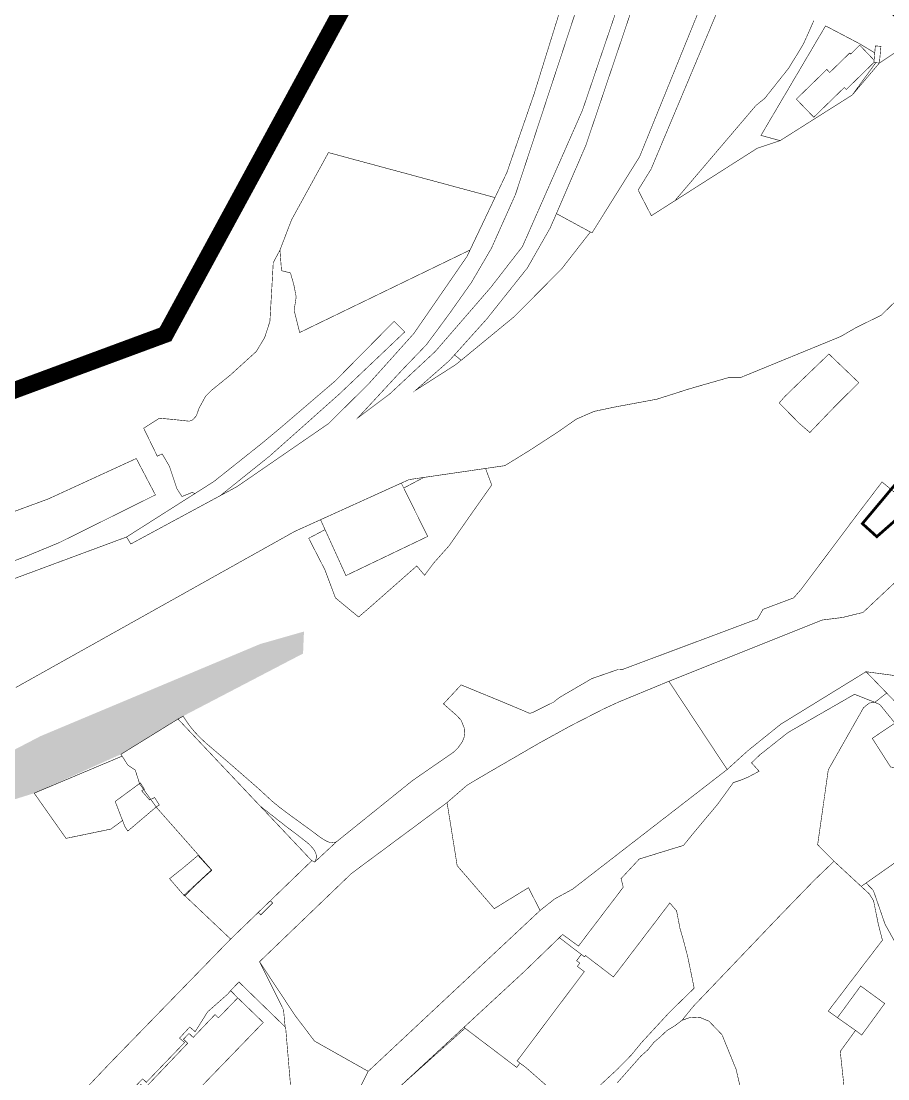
# Model space of a CAD drawing. Header units: millimetres. Extents: x 21689 to 31331, y 37531 to 43751.
# Drawn here: x 24035.4 to 24347, y 39935.3 to 40315.5 of the extents above; entities that cross this region are included whole.
import ezdxf

# ---------------------------------------------------------------- set-up
doc = ezdxf.new("R2010")
doc.units = ezdxf.units.MM
for name, pattern in [('DASHEDX2', [1.5, 1, -0.5]), ('g5_084', [0.4, 0.2, -0.2]), ('МЕЖА', [4, 1, -1, 1, -1])]:
    doc.linetypes.add(name, pattern=pattern)
for name, color, linetype, lineweight in [('0 . 11 - границы ДМ проект', 10, 'МЕЖА', 0), ('00 Разраб границы', 5, 'g5_084', 50), ('CONTUR', 150, 'Continuous', 9)]:
    doc.layers.add(name, color=color, linetype=linetype, lineweight=lineweight)
doc.layers.add('00 Дороги', color=252, linetype='Continuous', lineweight=9, transparency=0.2)
doc.layers.add('00 Природный ландшафт', color=81, linetype='Continuous', lineweight=9, true_color=0xa9da90, transparency=0.4)

# ---------------------------------------------------------------- blocks, each defined once
blk = doc.blocks.new('участки все')
at = {"layer": 'CONTUR', "const_width": 0.2}
for points in [[(1465.65, 2575.04), (1457.92, 2567.48), (1448.76, 2562.97), (1443.25, 2559.79), (1407.25, 2545.04), (1402.8, 2544.99), (1389.02, 2541.04), (1377.25, 2537.29), (1361.84, 2534.42), (1354.71, 2532.91), (1348.32, 2530.15), (1341.68, 2525.52), (1331.28, 2518.75), (1322.56, 2513.39), (1315.64, 2512.39), (1293.45, 2509.16), (1288.15, 2508.39), (1247, 2489.74), (1146.75, 2433.64)], [(1145.15, 2472.39), (1186.55, 2487.74), (1188.11, 2485.25), (1226.25, 2505.84), (1259.15, 2528.49), (1273.56, 2542.74), (1289.85, 2560.89), (1309, 2588.65), (1323.3, 2618.74), (1333.1, 2647.04), (1354.48, 2715.8)], [(1360.33, 2713.87), (1326.4, 2610.89), (1317.75, 2591.54), (1310.56, 2579.24), (1302.65, 2568.04), (1294.4, 2556.89), (1285.7, 2547.84), (1269.7, 2530.55), (1281.15, 2539.14), (1297.61, 2554.49), (1317.46, 2577.4), (1328.9, 2592.14), (1350.5, 2641.19), (1372.72, 2706.5)], [(1379.75, 2711.6), (1351.7, 2628.54), (1338.91, 2598.89), (1330.66, 2584.45), (1316.1, 2566.15), (1302.61, 2551.14), (1290.5, 2540.49), (1305, 2549.75), (1326, 2567), (1343, 2584.15), (1353.32, 2597.38), (1353.91, 2597.06), (1371.05, 2624.5), (1395.11, 2683.74)], [(1400.95, 2681.39), (1375.15, 2619.99), (1370.5, 2612.45), (1375.25, 2603.24), (1413.31, 2627.49), (1421.56, 2630.24), (1447.5, 2646.65), (1457.25, 2658.14), (1471.15, 2667.3), (1470.75, 2670.44), (1495.7, 2698.94)], [(1433.66, 2673.35), (1431.25, 2667.9), (1429.93, 2665.03), (1427.9, 2661.62), (1424.56, 2656.2), (1416.02, 2645.43), (1412.87, 2642.89), (1383.7, 2608.62), (1375.25, 2603.24), (1370.5, 2612.45), (1375.15, 2619.99), (1400.95, 2681.39)], [(1395.11, 2683.74), (1371.05, 2624.5), (1353.91, 2597.06), (1353.91, 2597.06), (1341.11, 2604.01), (1351.7, 2628.54), (1379.75, 2711.6)], [(1171.13, 2288.62), (1180.38, 2298.37), (1223.98, 2343.21), (1233.93, 2352.8), (1234.83, 2351.93), (1239.12, 2356.2), (1238.25, 2356.98), (1253.16, 2371.37), (1254.32, 2370.99), (1262.01, 2378.16), (1289.33, 2400.16), (1304.08, 2410.35), (1305.58, 2411.77), (1307.29, 2414.13), (1307.88, 2415.6), (1308.19, 2417.12), (1308.08, 2418.86), (1306.84, 2421.89), (1305.16, 2423.68), (1300.51, 2427.76), (1306.86, 2434.58), (1320.63, 2428.92), (1329.35, 2425.28), (1331.13, 2424.48), (1331.65, 2424.38), (1332.63, 2424.7), (1340.1, 2428.39), (1342.17, 2430.04), (1353.86, 2436.86), (1363.27, 2440.11), (1365.03, 2440.18), (1413.42, 2458.31), (1415.42, 2461.76), (1426.41, 2465.87), (1429.2, 2469.04), (1447.26, 2493.18), (1458.2, 2507.54), (1467.92, 2499.44)], [(1477.76, 2485.43), (1451.35, 2460.63), (1443.94, 2458.81), (1436.72, 2457.91), (1381.55, 2435.88), (1363.26, 2428.33), (1357.82, 2425.81), (1346.07, 2419.79), (1334.91, 2413.65), (1316.32, 2402.86), (1311.91, 2400.27), (1308.99, 2398.51), (1301.77, 2392.26), (1267.43, 2366.8), (1234.37, 2335.06), (1243.01, 2317.76), (1243.58, 2311.64), (1226.97, 2327.79), (1223.98, 2324.68), (1223.07, 2323.55), (1215.69, 2317.03), (1215.69, 2317.03), (1211.23, 2309.91), (1209.29, 2311.6), (1205.61, 2307.6), (1207.43, 2306.04), (1193.68, 2291.73), (1192.35, 2292.99), (1188.87, 2289.32)], [(1262.8, 2274.6), (1273.45, 2295.67), (1335.26, 2353.5), (1335.26, 2353.5), (1340.48, 2357.64), (1346.87, 2361.11), (1402.51, 2404.17), (1409.92, 2410.9), (1421.79, 2420.46), (1452.45, 2439.32), (1459.86, 2431.66), (1455.61, 2428.32), (1448.29, 2431.21), (1424.43, 2417.49), (1414.28, 2409.46), (1411.27, 2406.57), (1414, 2403.55), (1410.06, 2401.45), (1407.5, 2400.38), (1404.73, 2399.46), (1399.12, 2391.74), (1389.86, 2380.66), (1386.81, 2376.87), (1379.34, 2374.6), (1370.91, 2371.98), (1364.36, 2364.94), (1365.15, 2361.86), (1363.25, 2359.35), (1349.05, 2340.7), (1343.35, 2344.86), (1329.63, 2331.6), (1284.23, 2289.63)], [(1407.93, 2286.8), (1405.74, 2296.33), (1400.67, 2308.8), (1395.98, 2313.69), (1392.95, 2314.95), (1389.6, 2315.14), (1386.29, 2314.03), (1390.39, 2319.08), (1421.33, 2351.47), (1433.76, 2364.3), (1440.93, 2371.19), (1453.61, 2359.45), (1455.14, 2357.01), (1456.85, 2348.57), (1458.33, 2342.81), (1451.76, 2334.24), (1438.85, 2317.31), (1443.52, 2313.99), (1448.66, 2310.37), (1443.17, 2302.83), (1444.74, 2288.21)], [(1338.84, 2289.41), (1330.4, 2296.81), (1327, 2299.43), (1327, 2299.43), (1350.97, 2331.28), (1351.15, 2331.52), (1348.64, 2333.42), (1349.52, 2334.58), (1348.38, 2335.44), (1350.07, 2337.69), (1351.22, 2336.83), (1351.56, 2337.29), (1356.88, 2333.22), (1361.62, 2329.6), (1381.9, 2356.2), (1384.33, 2353.32), (1385.55, 2347.02), (1386.74, 2342.94), (1388.3, 2336.97), (1390.65, 2325.56), (1381.89, 2317.03), (1371.8, 2306.09), (1367.98, 2301.46), (1363.13, 2296.51), (1355.69, 2289.6)], [(1363, 2291.54), (1371.54, 2301.21), (1374.01, 2303.39), (1376.15, 2306.07), (1378.56, 2308.14), (1380.84, 2310.32), (1383.68, 2312.04), (1386.29, 2314.03), (1389.6, 2315.14), (1392.95, 2314.95), (1395.98, 2313.69), (1400.67, 2308.8), (1405.74, 2296.33), (1407.93, 2286.8)]]:
    blk.add_lwpolyline(points, dxfattribs=at)
for points in [[(1437.89, 2671.49), (1414.66, 2632.11), (1421.56, 2630.24), (1447.5, 2646.65), (1455.96, 2658.26), (1455.27, 2658.32), (1445.33, 2648.61), (1444.62, 2649.33), (1433.66, 2638.65), (1427.37, 2645.15), (1438.33, 2655.81), (1439.38, 2654.73), (1446.57, 2661.73), (1446.92, 2661.37), (1450.17, 2664.54), (1455.34, 2659.14), (1455.57, 2661.77), (1450.29, 2664.98), (1437.89, 2671.49)], [(1450.17, 2664.54), (1446.92, 2661.37), (1446.57, 2661.73), (1439.38, 2654.73), (1438.33, 2655.81), (1427.37, 2645.15), (1433.66, 2638.65), (1444.62, 2649.33), (1445.33, 2648.61), (1455.27, 2658.32), (1455.34, 2659.14), (1450.17, 2664.54)], [(1455.79, 2664.3), (1457.79, 2664.12), (1457.25, 2658.14), (1455.27, 2658.32), (1455.79, 2664.3)], [(1259.16, 2625.94), (1319.03, 2609.77), (1310.05, 2590.91), (1248.8, 2561.25), (1246.82, 2569.23), (1247.56, 2574.05), (1246.7, 2578.48), (1245.49, 2582.69), (1242.28, 2583.48), (1241.72, 2590.89), (1245.89, 2601.77), (1259.16, 2625.94)], [(1316.1, 2566.15), (1330.66, 2584.45), (1338.91, 2598.89), (1341.11, 2604.01), (1353.32, 2597.38), (1343, 2584.15), (1326, 2567), (1306.89, 2551.28), (1304.46, 2553.21), (1316.1, 2566.15)], [(1236.24, 2559.51), (1237.05, 2562.01), (1238.11, 2565.27), (1238.49, 2571.89), (1238.81, 2577.44), (1239.31, 2586.38), (1241.72, 2590.89), (1242.28, 2583.48), (1245.49, 2582.69), (1246.7, 2578.48), (1247.56, 2574.05), (1246.82, 2569.23), (1248.8, 2561.25), (1310.05, 2590.91), (1309, 2588.65), (1289.85, 2560.89), (1273.56, 2542.74), (1259.15, 2528.49), (1226.25, 2505.84), (1220.28, 2502.62), (1238.02, 2516.84), (1243.85, 2522.03), (1262.99, 2539.06), (1286.6, 2561.48), (1282.79, 2565.3), (1261.56, 2543.82), (1241.6, 2526.72), (1235.43, 2521.58), (1217.95, 2507.68), (1211.17, 2503.37), (1210.16, 2503.78), (1206.49, 2502.31), (1204.66, 2505.11), (1202.01, 2513.13), (1199.36, 2517.62), (1197.61, 2516.81), (1192.73, 2526.85), (1198.38, 2530.45), (1203.63, 2529.97), (1209.13, 2529.37), (1210.39, 2529.89), (1211.67, 2531.31), (1212.62, 2534.02), (1215, 2538.39), (1217.24, 2540.58), (1223.85, 2545.93), (1229.35, 2550.93), (1233.26, 2554.48), (1236.24, 2559.51)], [(1261.56, 2543.82), (1282.79, 2565.3), (1286.6, 2561.48), (1262.99, 2539.06), (1243.85, 2522.03), (1238.02, 2516.84), (1220.28, 2502.62), (1188.11, 2485.25), (1186.55, 2487.74), (1217.95, 2507.68), (1235.43, 2521.58), (1241.6, 2526.72), (1261.56, 2543.82)], [(1421.21, 2535.93), (1423.21, 2538.22), (1427.62, 2542.5), (1439.1, 2553.53), (1449.84, 2543.23), (1445.84, 2539.26), (1441.14, 2534.58), (1432.93, 2526.05), (1432.26, 2525.3), (1428.47, 2528.55), (1421.21, 2535.93)], [(1191.51, 2513.21), (1196.94, 2502.88), (1179.76, 2494.36), (1162.37, 2485.73), (1150.38, 2480.77), (1140.28, 2476.94), (1125.81, 2473.21), (1113.3, 2470.08), (1105.61, 2468.2), (1103.43, 2477.83), (1101.93, 2484.46), (1137.25, 2493.64), (1158.45, 2501.44), (1190.08, 2515.97), (1191.51, 2513.21)], [(1294.83, 2487.95), (1265.44, 2473.88), (1257.94, 2490.4), (1252.06, 2487.29), (1257.89, 2475.94), (1261.66, 2465.87), (1269.99, 2458.99), (1274.34, 2462.72), (1290.92, 2477.35), (1293.72, 2473.99), (1296.95, 2478.33), (1302.57, 2484.65), (1309.38, 2494.41), (1317.85, 2506.43), (1315.64, 2512.39), (1293.45, 2509.16), (1286.23, 2505.35), (1294.83, 2487.95)], [(1285.35, 2507.13), (1294.83, 2487.95), (1265.44, 2473.88), (1256.32, 2493.96), (1285.35, 2507.13)], [(1536.44, 2428.01), (1452.45, 2439.32), (1447.35, 2436.19), (1421.79, 2420.46), (1409.92, 2410.9), (1402.51, 2404.17), (1381.55, 2435.88), (1436.72, 2457.91), (1443.94, 2458.81), (1451.35, 2460.63), (1475.87, 2483.65), (1477.76, 2485.43), (1488.77, 2483.6), (1503.12, 2490.88), (1504.51, 2491.08), (1506.05, 2491.19), (1517.79, 2477.68), (1535.36, 2453.68), (1568.56, 2408.25), (1568.22, 2407.94), (1570.12, 2404.62), (1560.79, 2397.14), (1536.44, 2428.01)], [(1525.88, 2405.59), (1511.17, 2396.15), (1509.38, 2398.93), (1509.18, 2399.23), (1509.03, 2399.17), (1495, 2393.27), (1483.32, 2405.56), (1477.08, 2412.91), (1466.15, 2423.71), (1463.99, 2427.38), (1452.45, 2439.32), (1536.44, 2428.01), (1560.79, 2397.14), (1555.09, 2392.58), (1542.96, 2401.28), (1537.66, 2406.63), (1531.85, 2409.25), (1525.88, 2405.59)], [(1334.91, 2413.65), (1340.75, 2416.86), (1346.07, 2419.79), (1357.82, 2425.81), (1363.26, 2428.33), (1381.55, 2435.88), (1402.51, 2404.17), (1366.31, 2376.16), (1346.87, 2361.11), (1340.48, 2357.64), (1335.26, 2353.5), (1331.06, 2361.69), (1318.78, 2354.15), (1305.44, 2369.59), (1302.08, 2390.58), (1301.77, 2392.26), (1308.99, 2398.51), (1311.91, 2400.27), (1316.32, 2402.86), (1334.91, 2413.65)], [(1451.54, 2426.38), (1453.57, 2428.03), (1455.42, 2428.38), (1457.39, 2427.53), (1462.85, 2420.83), (1454.67, 2415.37), (1461.26, 2405.09), (1464.38, 2404.44), (1477.08, 2412.91), (1483.32, 2405.56), (1495, 2393.27), (1450.71, 2362.14), (1440.93, 2371.19), (1435.04, 2377.14), (1438.87, 2404.07), (1451.54, 2426.38)], [(1184.56, 2409.64), (1205.07, 2422.31), (1253.16, 2371.37), (1223.98, 2343.21), (1212.85, 2353.75), (1207.29, 2359.01), (1217.11, 2368.11), (1197.41, 2390.44), (1191.27, 2398.98), (1189.7, 2403.95), (1186.99, 2405.8), (1184.56, 2409.64)], [(1205.07, 2422.31), (1206.89, 2423.35), (1208.11, 2421.5), (1209.6, 2419.44), (1211.21, 2417.51), (1212.84, 2415.79), (1214.99, 2413.76), (1218.45, 2410.81), (1223.01, 2406.9), (1233.92, 2397.38), (1238.92, 2392.77), (1241.33, 2390.78), (1243.73, 2388.94), (1251.83, 2383.05), (1256.16, 2379.84), (1257.68, 2378.85), (1258.58, 2378.36), (1259.31, 2378.07), (1259.91, 2377.94), (1260.51, 2377.89), (1261.12, 2377.93), (1261.74, 2378.06), (1262.01, 2378.16), (1254.32, 2370.99), (1254.51, 2371.45), (1254.69, 2371.98), (1254.79, 2372.51), (1254.81, 2373.13), (1254.7, 2373.79), (1254.45, 2374.44), (1254.16, 2374.98), (1253.62, 2375.76), (1252.82, 2376.66), (1252.09, 2377.38), (1251.21, 2378.15), (1248.32, 2380.38), (1244.05, 2383.62), (1238.9, 2387.65), (1234.54, 2391.08), (1205.07, 2422.31)], [(1185.12, 2385.82), (1180.92, 2382.75), (1164.81, 2379.41), (1153.36, 2395.66), (1184.98, 2408.97), (1186.99, 2405.8), (1189.7, 2403.95), (1191.24, 2399.1), (1189.01, 2397.49), (1182.49, 2392.67), (1184.77, 2386.74), (1185.12, 2385.82)], [(1182.49, 2392.67), (1189.01, 2397.49), (1191.56, 2399.33), (1192.99, 2397.06), (1191.99, 2396.51), (1194.83, 2393.24), (1196.66, 2394.09), (1198.36, 2391.41), (1197.22, 2390.7), (1187.04, 2382.05), (1186.05, 2383.48), (1184.77, 2386.74), (1182.49, 2392.67)], [(1234.37, 2335.06), (1267.43, 2366.8), (1301.77, 2392.26), (1302.08, 2390.58), (1305.44, 2369.59), (1318.78, 2354.15), (1331.06, 2361.69), (1335.26, 2353.5), (1273.45, 2295.67), (1265.74, 2300.01), (1254.16, 2306.53), (1247.23, 2315.64), (1234.37, 2335.06)], [(1452.47, 2363.37), (1491.43, 2390.75), (1503.62, 2373.73), (1505.76, 2370.32), (1506.79, 2368.12), (1515.87, 2354.34), (1516.87, 2354.25), (1517.7, 2353.73), (1500.5, 2329.7), (1491.47, 2314.65), (1490.61, 2314.73), (1488.57, 2315.16), (1487.43, 2315.67), (1470.03, 2330.63), (1465.36, 2338.38), (1462.87, 2342.09), (1459.26, 2348.59), (1455.07, 2360.69), (1452.47, 2363.37)], [(1212.24, 2373.27), (1217.19, 2367.89), (1213.24, 2364.35), (1207.42, 2358.68), (1202.04, 2364.92), (1206.85, 2368.75), (1212.24, 2373.27)], [(1307.86, 2311.47), (1308.26, 2311.17), (1326.85, 2297.07), (1328.01, 2298.64), (1327, 2299.43), (1350.97, 2331.28), (1351.15, 2331.52), (1348.64, 2333.42), (1349.52, 2334.58), (1348.38, 2335.44), (1350.07, 2337.69), (1342.17, 2343.73), (1329.63, 2331.6), (1307.86, 2311.47)], [(1223.98, 2324.68), (1226.97, 2327.79), (1243.76, 2311.47), (1246.98, 2273.41), (1230.93, 2250.9), (1222.88, 2238.21), (1215.02, 2243.02), (1185.97, 2261.47), (1187.41, 2263.27), (1234.84, 2312.31), (1235.72, 2313.22), (1233.18, 2315.67), (1229.15, 2319.57), (1226.54, 2322.09), (1223.98, 2324.68)], [(1450.5, 2326.35), (1459.14, 2320.04), (1450.89, 2308.72), (1448.66, 2310.37), (1443.52, 2313.99), (1442.17, 2314.95), (1450.5, 2326.35)], [(1178.21, 2272.17), (1187.41, 2263.27), (1234.84, 2312.31), (1235.72, 2313.22), (1233.18, 2315.67), (1229.15, 2319.57), (1226.54, 2322.09), (1225.68, 2321.18), (1219.59, 2314.89), (1218.38, 2316.08), (1210.54, 2307.85), (1209.02, 2309.29), (1207.03, 2307.21), (1208.55, 2305.76), (1193.12, 2289.57), (1191.65, 2290.96), (1189.66, 2288.87), (1191.13, 2287.48), (1183.46, 2279.45), (1184.39, 2278.55), (1178.21, 2272.17)], [(1273.14, 2267.06), (1276.57, 2279.43), (1285.69, 2288.06), (1284.23, 2289.63), (1308.26, 2311.17), (1326.85, 2297.07), (1328.01, 2298.64), (1330.4, 2296.81), (1338.84, 2289.41), (1345.85, 2283.94), (1348.2, 2281.31), (1347.12, 2280.58), (1344.22, 2278.88), (1340.24, 2273.66), (1340.46, 2270.3), (1340.11, 2266.77), (1339.01, 2263.73), (1336.63, 2261.41), (1335.43, 2259.08), (1331.38, 2254.74), (1327.78, 2251.68), (1317.29, 2236.95), (1273.14, 2267.06)]]:
    blk.add_lwpolyline(points, close=True, dxfattribs=at)

msp = doc.modelspace()

# ---------------------------------------------------------------- hatches: boundary and pattern name
at = {"layer": '00 Природный ландшафт', "transparency": 33554585}
h = msp.add_hatch(color=256, dxfattribs=at)
h.dxf.hatch_style = 1
h.paths.add_polyline_path([(24037.92, 39668.87), (24024.1, 39652.43), (24018.69, 39653.87), (23973.44, 39667.89), (23957.8, 39687.07), (23956.08, 39710.69), (23979.97, 39734.82), (23972.78, 39743.02), (23953.74, 39727.29), (23942.84, 39724.43), (23938.35, 39734.37), (23942.61, 39742.61), (23954.68, 39750.13), (23954.28, 39811.51), (23954.15, 39849.08), (23949.7, 39880.22), (23940.06, 39907.69), (23932.45, 39949.4), (23948.67, 40000.96), (23984.95, 40028.61), (24042.32, 40058.49), (24121.4, 40091.65), (24137.11, 40096.12), (24136.77, 40088.21), (24093.63, 40065.71), (24071.37, 40052.04), (24040.11, 40038.01), (24011.96, 40029.21), (23972.07, 39987.72), (23972.38, 39982.89), (23959.12, 39968.65), (23956.35, 39964.18), (23957.05, 39955.74), (23958, 39951.81), (23957.53, 39944.1), (23958.87, 39943.37), (23979.54, 39923.03), (23979.12, 39918.69), (23979.54, 39898.34), (23980.19, 39872.76), (23992.48, 39844.2), (23993.05, 39826.49), (23992.7, 39810.51), (23996.89, 39808.77), (23990.25, 39749.78), (23989.75, 39741.56), (23991.31, 39736.96), (24027.03, 39682.91)])

# ---------------------------------------------------------------- linework, layer by layer
at = {"layer": '0 . 11 - границы ДМ проект', "color": 7, "linetype": 'DASHEDX2', "lineweight": 100, "ltscale": 9, "transparency": 33554687, "const_width": 6, "flags": 128}
msp.add_lwpolyline([(22946.73, 37638.63), (22902.58, 38352.1), (23040.31, 38403.75), (23117.29, 38401.21), (23331.14, 38342.16), (23767.92, 38429.68), (23839.74, 38479.18), (23935.86, 38610.42), (23988.4, 38646.95), (24015.49, 38690.25), (24098.85, 38777.82), (24145.03, 38828.88), (24135.93, 38857.75), (24309.79, 39159.02), (24384.58, 39142.81), (24479.69, 39275.04), (24546.54, 39209.37), (24750.01, 39350.13), (25003.88, 39639.8), (25413.16, 40107.12), (25363.28, 40286.2), (24989.23, 40491.14), (25395.28, 40838.84), (25660.56, 41058.12), (25845.24, 41208.92), (25792.92, 41266.23), (25888.27, 41383.12), (26058.63, 41521.65), (26092.2, 41658.69), (26130.83, 41752.53), (26159.07, 41742.27), (26300.9, 42104.41), (26325.34, 42112.11), (26524.48, 42049.12), (26659.52, 41994.11), (26661.3, 41997.38), (26646.24, 42050.67), (26706.46, 42026.98), (26859.65, 41970.83), (27006.59, 41919.76), (27172.98, 41911.41), (27384.06, 41951.12), (27369.53, 42033.59), (27673.24, 42086.3), (27976.36, 41979.69), (28033.35, 41963.23), (28102.86, 41962.56), (28159.54, 41928.27), (28328.6, 41835.14), (28499.53, 41807.33), (28720.17, 41761.45), (29052.46, 41622.84), (29045.52, 41606.09), (29058.02, 41600.92), (29065.19, 41619.05), (29089.18, 41611.33), (29476.61, 41567.37), (29694.11, 41552.14), (29707.83, 41609), (29818.28, 41584.5), (29941.9, 41545.71), (30079.67, 41531.57), (30099.06, 41598.9), (30133.54, 41631.15), (30187.93, 41657.25), (30321.66, 41749.67), (30401.38, 41749.67), (30509.19, 41676.74), (30617.63, 41749.67), (30608.36, 41787.7), (30599.77, 41907.5), (30613.25, 41930.65), (30611.36, 41954.39), (30596.2, 41953.51), (30593.67, 42010.25), (30597.05, 42063.37), (30605.38, 42235.81), (30665.45, 42236.17), (30657.33, 42284.13), (30610.32, 42363.4), (30625.51, 42373.52), (30633.15, 42373.02), (30649.52, 42377.68), (30654.81, 42423.45), (30716.03, 42430.23), (30760.54, 42567.65), (30765.8, 42586.36), (30791.95, 42710.49), (30846.37, 42699.4), (30866.74, 42759.78), (30939.13, 42753.23), (31030.96, 42735.49), (31057.16, 42750.28), (31131.35, 42919.39), (31178.71, 43049.99), (31223.9, 43155.77), (31261.16, 43239.22), (31200.23, 43266.25), (31159.04, 43264.62), (31092.9, 43324.59), (31030.84, 43397.77), (30974.06, 43434.01), (30837.68, 43448.49), (30812.71, 43443.57), (30797.57, 43373.26), (30670.04, 43084.43), (30627.79, 42979.09), (30572.79, 42815.93), (30581.39, 42739.2), (30580.07, 42670.05), (30572.53, 42633.02), (30553.34, 42565.66), (30547.4, 42556.65), (30525.72, 42505.25), (30514.51, 42510.11), (30479.51, 42425.86), (30461.95, 42345.38), (30464.75, 42236.14), (30403.52, 42231.72), (30362, 42222.3), (30262.37, 42221.19), (30097.98, 42200.41), (30088.95, 42269.89), (30058.49, 42273.9), (30000.91, 42267.83), (30008.93, 42181.88), (29926.02, 42170.86), (29838.04, 42159.36), (29837.12, 42151.42), (29801.62, 42150.52), (29804.08, 42118.48), (29746.29, 42112.77), (29727.01, 42117.61), (29726.77, 42121.26), (29669.99, 42116.48), (29667.12, 42186.75), (29663.62, 42276.82), (29664.83, 42334.2), (29729.67, 42336.19), (29743.29, 42425.8), (29681.45, 42426.64), (29599.85, 42422.04), (29585.29, 42460.05), (29593.55, 42547.9), (29586.23, 42640.93), (29612.42, 42670.26), (29566.57, 42703.24), (29536.55, 42712.38), (29485.13, 42721.11), (29445.22, 42718.94), (29271.87, 42704.28), (29252.91, 42692.41), (29197.95, 42673.04), (29178.85, 42668.77), (29146.59, 42665.68), (29091.04, 42663.1), (29090.12, 42694.39), (29093.43, 42735.41), (29109.46, 42731.74), (29114.94, 42754.25), (29105.61, 42762.57), (29115.3, 42813.46), (29163.59, 42900), (29195.32, 42957.41), (29200.53, 43020.6), (29169.03, 43102.91), (29094.39, 43130.16), (29034.07, 43130.54), (28931.05, 43118.37), (28819.4, 43060.11), (28798.63, 43021.64), (28799.74, 42985.88), (28707.96, 42909.03), (28686.59, 42891.68), (28665.24, 42871.73), (28655.12, 42859.97), (28647.85, 42848.5), (28636.35, 42823.08), (28630.36, 42817.18), (28632.11, 42786.97), (28651.56, 42783.79), (28691.78, 42770.28), (28688.63, 42759.99), (28685.9, 42758.4), (28674.4, 42734.05), (28670.96, 42721.95), (28465.92, 42806.49), (28422.23, 42822.02), (28375.9, 42835.07), (28353.71, 42839.03), (28334.9, 42842.59), (28324.45, 42844.67), (28310.37, 42860.64), (28285.15, 42868.53), (28273.81, 42871.97), (28249.69, 42869.4), (28186.52, 42849.62), (28159.73, 42849.83), (28118.75, 42863.99), (28094.8, 42888.25), (28084.71, 42900.92), (28068.74, 42924.62), (28025.62, 42901.74), (28004.08, 42892.7), (27951.92, 42913.21), (27851.65, 42849.79), (27793.9, 42819.52), (27766.59, 42881.7), (27711.88, 42969.56), (27682.2, 43019.56), (27636.09, 43064.5), (27679.04, 43117.9), (27700.16, 43145.1), (27730.28, 43232.44), (27705.35, 43256.96), (27691.79, 43306.56), (27688.55, 43316.07), (27675.1, 43337.74), (27671.02, 43346.91), (27667.81, 43356.54), (27665.87, 43367.34), (27665.76, 43376.05), (27664.78, 43381.05), (27419.59, 43272.56), (27422.82, 43266.23), (27362.67, 43207.3), (27358.27, 43197.8), (27315.11, 43177.13), (27276.85, 43176.61), (27257.44, 43175.75), (27253.84, 43180.5), (27248.88, 43187.03), (27238.09, 43198.06), (27218.29, 43206.98), (27213.36, 43207.6), (27202.43, 43208.96), (27239.74, 43225.54), (27236.35, 43231.88), (27229.04, 43245.51), (27224.79, 43253.43), (27207.06, 43286.52), (27191.9, 43314.8), (27189.96, 43318.43), (27109.82, 43276.33), (27075.56, 43340.35), (27088.29, 43348.01), (27054.82, 43405.39), (27040.02, 43396.59), (27025.14, 43422.1), (27004.05, 43461.84), (26932.79, 43645.55), (26914.14, 43691.8), (26899.52, 43700.46), (26872.13, 43716.99), (26742.39, 43504.78), (26736.34, 43496.67), (26723.68, 43483.84), (26681.05, 43469.92), (26667.11, 43474.54), (26618.22, 43488.58), (26621.71, 43502.66), (26587.49, 43510.32), (26573.52, 43508.91), (26527.9, 43493.77), (26492.74, 43503.26), (26478.24, 43499.38), (26452.07, 43505.41), (26442.19, 43502.58), (26426.7, 43506.38), (26416.4, 43498.79), (26374.87, 43508.45), (26369.59, 43485.73), (26357.38, 43433.16), (26343.06, 43372.1), (26343.68, 43335.85), (26278.09, 43335.37), (26275.1, 43319.34), (26179.58, 43336.15), (26136.07, 43350.43), (26129.55, 43332.91), (26114.21, 43338.65), (26048.36, 43335.77), (26042.27, 43335.96), (26041.86, 43305.06), (26039.99, 43285.4), (25993.77, 43297.06), (25935.55, 43314.57), (25864.49, 43314.71), (25836.1, 43306.44), (25791.06, 43309.44), (25778.1, 43340.97), (25720.4, 43383.9), (25692.71, 43506.7), (25567.19, 43536.12), (25552.49, 43470.45), (25520.72, 43350.23), (25464.42, 43088.88), (25450.38, 42940.35), (25403.2, 42900.12), (25517.17, 42564.61), (25324.39, 42333.51), (25231.57, 42248.42), (25084.91, 42241.32), (25004.68, 42115.84), (25034.08, 42028.82), (25232.98, 41677.08), (25331.24, 41588.66), (25222.08, 41431.42), (24497, 41147.16), (24469.6, 41188.24), (24382.78, 41181.73), (24281.81, 41064.62), (24269, 41033.06), (24267.52, 40970.79), (24345.86, 40986.54), (24396.82, 40849.9), (24260.73, 40587.7), (24122.54, 40455.83), (24175.55, 40365.15), (24087.33, 40202.95), (23882.35, 40127.13), (23799.32, 39897.89), (23757.23, 39543.04), (23644.49, 39442.48), (23258.99, 39279.22), (23188.93, 39177.24), (23155.23, 38943.77), (22794.42, 38626.82), (22640.55, 38070.59), (22681.18, 37890.91), (22868.64, 37599.25), (22946.73, 37638.63)], close=True, dxfattribs=at)
at = {"layer": '00 Дороги', "lineweight": 9, "const_width": 12}
msp.add_lwpolyline([(24530.61, 40523.84), (24482.21, 40471.49), (24409.47, 40386.84), (24351.65, 40315.24)], dxfattribs=at)
at = {"layer": '00 Разраб границы', "ltscale": 5, "const_width": 1}
msp.add_lwpolyline([(24337.88, 40134.92), (24361.37, 40162.96), (24370.94, 40154.75), (24343.06, 40130.23), (24337.88, 40134.92)], close=True, dxfattribs=at)

# ---------------------------------------------------------------- block references
at = {"layer": 'CONTUR'}
msp.add_blockref('участки все', (22886.75, 37642.36), dxfattribs=at)

doc.saveas('drawing.dxf')
